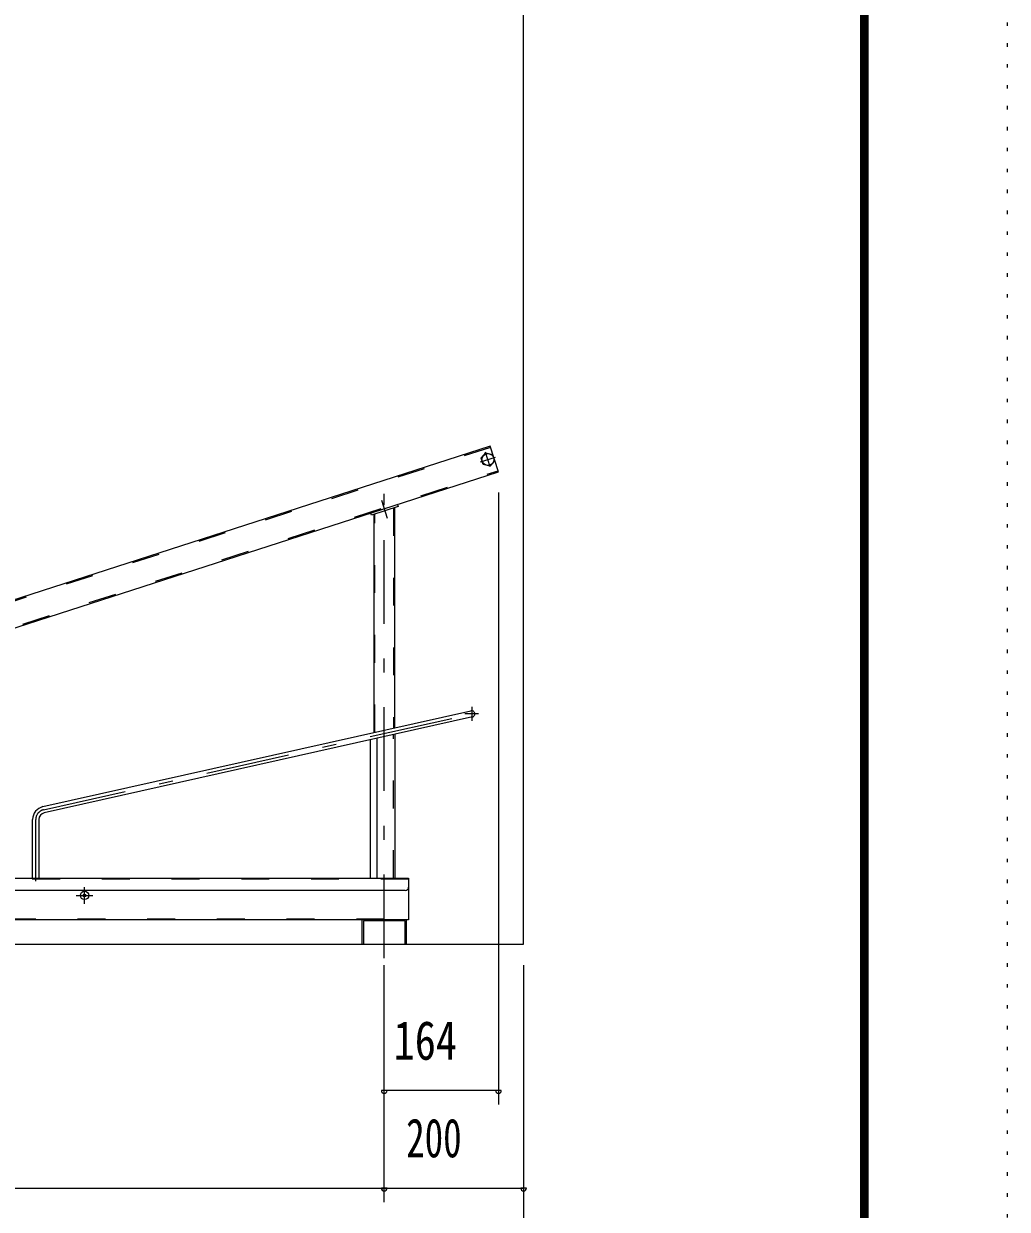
# Model space of a CAD drawing. Units: millimetres, scale not verified. Extents: x -5940 to 5940, y -4200 to 4200.
# Drawn here: x 4529 to 5940, y -2693 to -992 of the extents above; entities that cross this region are included whole.
import ezdxf
from ezdxf.enums import TextEntityAlignment as Align

# ---------------------------------------------------------------- set-up
doc = ezdxf.new("R2010")
doc.units = ezdxf.units.MM
doc.header["$LTSCALE"] = 10
for name, pattern in [('USER2', [10, 4, -6]), ('USER3', [24, 12, -5, 2, -5]), ('USER5', [3, 0.5, -2.5])]:
    doc.linetypes.add(name, pattern=pattern)
for name, color, linetype, lineweight in [('0-2_2-0BOLD', 7, 'Continuous', 18), ('0-3_2-1HIDDEN', 3, 'USER2', 18), ('0-4_2-2CENTER', 3, 'USER3', 18), ('0-6_2-5DIM', 3, 'Continuous', 18), ('0-8_F-F', 5, 'Continuous', 18), ('0-9_F-E_J_ADD', 5, 'USER5', 18)]:
    doc.layers.add(name, color=color, linetype=linetype, lineweight=lineweight)
doc.styles.add('ＭＳ ゴシック', font='')
doc.styles.get('ＭＳ ゴシック').set_extended_font_data('MS Gothic')

msp = doc.modelspace()

# ---------------------------------------------------------------- linework, layer by layer
at = {"layer": '0-2_2-0BOLD'}
for p, q in [((5031.01, -1696.03), (5031.01, -2009.15)), ((5061.01, -2002.43), (5061.01, -1686.32)), ((4556.36, -2115.38), (5170.53, -1977.92)), ((5172.5, -1986.7), (4558.33, -2124.17)), ((5026.51, -2217.81), (5026.51, -2019.38)), ((5035.51, -2017.36), (5035.51, -2217.81)), ((5061.01, -2011.65), (5061.01, -2217.81)), ((4541.51, -2217.81), (4541.51, -2133.92)), ((4550.51, -2133.92), (4550.51, -2217.81)), ((5076.01, -2235.81), (3661.01, -2235.81)), ((5014.51, -2312.81), (5014.51, -2277.81)), ((5077.51, -2277.81), (5077.51, -2312.81))]:
    msp.add_line(p, q, dxfattribs=at)
at = {"layer": '0-2_2-0BOLD', "linetype": 'USER2'}
for p, q in [((5032.61, -2008.79), (5032.61, -1695.51)), ((5059.41, -1686.84), (5059.41, -2002.79)), ((5059.41, -2217.81), (5059.41, -2012.01))]:
    msp.add_line(p, q, dxfattribs=at)
at = {"layer": '0-2_2-0BOLD'}
for points in [[(2241.01, -2312.81), (5246.01, -2312.81), (5246.01, -662.81)], [(3574.87, -2162.37), (5209.91, -1634.94), (5198.09, -1598.3)], [(5198.09, -1598.3), (3621.59, -2106.85), (3626.31, -2121.51), (3623.46, -2122.43), (3622.84, -2120.52)], [(5065.04, -1681.65), (5066.03, -1684.72), (5027.96, -1697), (5026.98, -1693.97)], [(5075.91, -2312.81), (5075.91, -2279.41), (5016.11, -2279.41), (5016.11, -2312.81)]]:
    msp.add_lwpolyline(points, dxfattribs=at)
for points in [[(5201.33, -1609.96), (5204.34, -1619.3), (5197.76, -1626.58), (5188.16, -1624.52), (5185.15, -1615.18), (5191.73, -1607.9)], [(5081.01, -2217.81), (5081.01, -2277.81), (3606.01, -2277.81), (3606.01, -2267.81), (3656.01, -2217.81)]]:
    msp.add_lwpolyline(points, close=True, dxfattribs=at)
for centre, radius in [((5194.75, -1617.24), 8.5), ((4616.01, -2242.81), 6), ((4616.01, -2242.81), 2)]:
    msp.add_circle(centre, radius, dxfattribs=at)
for centre, radius, start, end in [((5171.51, -1982.31), 4.5, 282.61607, 102.62581), ((4560.51, -2133.92), 19, 102.61607, 180), ((4560.51, -2133.92), 10, 102.61607, 180), ((5076.01, -2230.81), 5, 270, 0)]:
    msp.add_arc(centre, radius, start, end, dxfattribs=at)
at = {"layer": '0-3_2-1HIDDEN'}
for p, q in [((5198.58, -1599.82), (3622.08, -2108.37)), ((3575.91, -2160.36), (5209.42, -1633.42)), ((5081.01, -2219.41), (3656.01, -2219.41)), ((3606.01, -2276.21), (5081.01, -2276.21))]:
    msp.add_line(p, q, dxfattribs=at)
at = {"layer": '0-4_2-2CENTER'}
for p, q in [((5184.04, -1620.7), (5205.45, -1613.79)), ((5198.2, -1627.95), (5191.29, -1606.54)), ((5046.01, -2332.81), (5046.01, -1666.51)), ((5042.04, -1675.51), (5050.38, -1701.35)), ((5171.51, -1972.31), (5171.51, -1992.31)), ((4557.34, -2119.77), (5181.27, -1980.13)), ((5181.51, -1982.31), (5161.51, -1982.31)), ((4546.01, -2222.34), (4546.01, -2133.92)), ((4604.01, -2242.81), (4628.01, -2242.81)), ((4616.01, -2254.81), (4616.01, -2230.81))]:
    msp.add_line(p, q, dxfattribs=at)
msp.add_arc((4560.51, -2133.92), 14.5, 102.61595, 180, dxfattribs=at)
at = {"layer": '0-6_2-5DIM'}
for p, q in [((5210.01, -1664.52), (5210.01, -2542.81)), ((5046.01, -2682.81), (5046.01, -2342.81)), ((5246.01, -2342.81), (5246.01, -2822.81)), ((5050.01, -2522.81), (5042.01, -2522.81)), ((5210.01, -2522.81), (5046.01, -2522.81)), ((5214.01, -2522.81), (5206.01, -2522.81)), ((2336.01, -2662.81), (5246.01, -2662.81)), ((5050.01, -2662.81), (5042.01, -2662.81)), ((5250.01, -2662.81), (5242.01, -2662.81))]:
    msp.add_line(p, q, dxfattribs=at)
for centre in [(5046.01, -2522.81), (5210.01, -2522.81), (5046.01, -2662.81), (5246.01, -2662.81)]:
    msp.add_arc(centre, 4, 180, 0, dxfattribs=at)
at = {"layer": '0-8_F-F'}
for points in [[(5740, -4000), (-5740, -4000), (-5740, 4040), (5740, 4040)], [(5739, -3999), (-5739, -3999), (-5739, 4039), (5739, 4039)], [(5738, -3998), (5738, 4038), (-5738, 4038), (-5738, -3998)], [(5737, -3997), (-5737, -3997), (-5737, 4037), (5737, 4037)], [(5736, -3996), (5736, 4036), (-5736, 4036), (-5736, -3996)], [(5735, -3995), (-5735, -3995), (-5735, 4035), (5735, 4035)], [(5734, -3994), (5734, 4034), (-5734, 4034), (-5734, -3994)], [(5733, -3993), (-5733, -3993), (-5733, 4033), (5733, 4033)], [(5732, -3992), (-5732, -3992), (-5732, 4032), (5732, 4032)], [(5731, -3991), (-5731, -3991), (-5731, 4031), (5731, 4031)], [(5730, -3990), (5730, 4030), (-5730, 4030), (-5730, -3990)]]:
    msp.add_lwpolyline(points, close=True, dxfattribs=at)
at = {"layer": '0-9_F-E_J_ADD'}
msp.add_lwpolyline([(5940, -4200), (-5940, -4200), (-5940, 4200), (5940, 4200)], close=True, dxfattribs=at)

# ---------------------------------------------------------------- texts
at = {"layer": '0-6_2-5DIM', "color": 7, "style": 'ＭＳ ゴシック'}
for s, width, p in [('164', 0.8, (5059.51, -2495.21)), ('200', 0.7, (5077.51, -2635.21))]:
    msp.add_text(s, height=55.72, dxfattribs=dict(at, width=width)).set_placement(p, align=Align.BOTTOM_LEFT)

doc.saveas('drawing.dxf')
